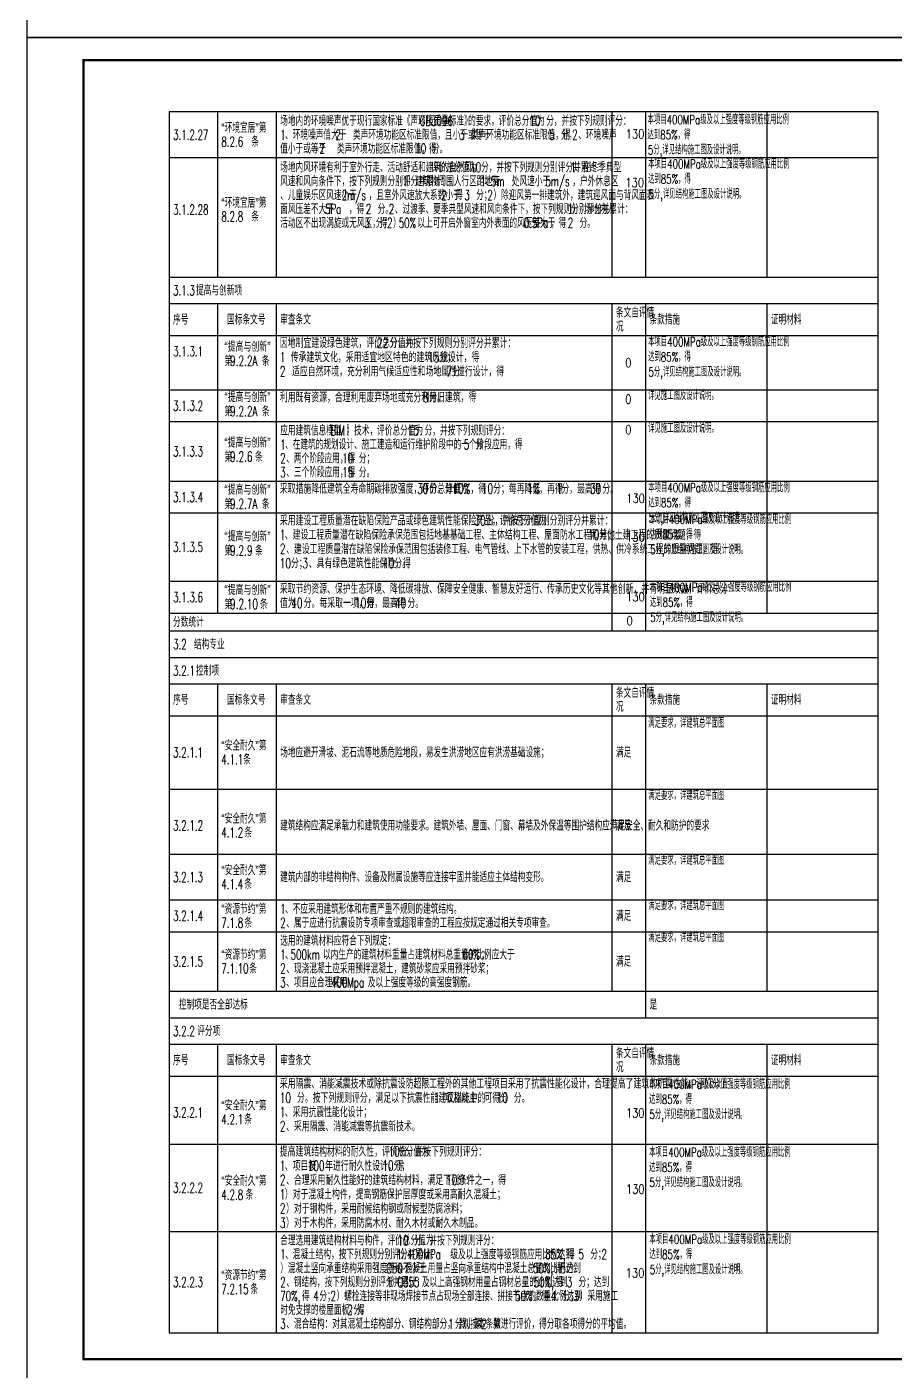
# Model space of a CAD drawing. Extents: x 12902 to 139002, y 7705 to 185905.
# Drawn here: x 12902 to 51263, y 67580 to 126980 of the extents above; entities that cross this region are included whole.
import ezdxf

# ---------------------------------------------------------------- set-up
doc = ezdxf.new("R2010")
doc.units = 0
doc.header["$LTSCALE"] = 1000
for name, color, linetype in [('A-Tab(建筑表格)', 7, 'Continuous'), ('A-Text(建筑文字)', 33, 'Continuous'), ('PUB_TITLE', 4, 'Continuous')]:
    doc.layers.add(name, color=color, linetype=linetype)
doc.styles.add('LJ_TXT', font='SIMPLEX', dxfattribs={"width": 0.8, "bigfont": 'GBCBIG'})

# ---------------------------------------------------------------- blocks, each defined once
blk = doc.blocks.new('AutoBlock_20250323_95', base_point=(39360, 122049))
at = {"color": 1, "style": 'LJ_TXT', "width": 0.8}
blk.add_attdef('3.1.2.27', (39360, 122049), '', height=400, dxfattribs=at)
blk = doc.blocks.new('AutoBlock_20250323_96', base_point=(40341, 122678))
at = {"color": 1, "style": 'LJ_TXT', "width": 0.7}
for tag, p in [('3.1.2.27措施_001', (40325, 122678)), ('3.1.2.27措施_002', (40325, 122012)), ('3.1.2.27措施_003', (40341, 121345))]:
    blk.add_attdef(tag, p, '', height=400, dxfattribs=at)
blk = doc.blocks.new('AutoBlock_20250323_97', base_point=(40366, 120721))
at = {"color": 1, "style": 'LJ_TXT', "width": 0.7}
for tag, p in [('3.1.2.28措施_001', (40351, 120721)), ('3.1.2.28措施_002', (40351, 120055)), ('3.1.2.28措施_003', (40366, 119388))]:
    blk.add_attdef(tag, p, '', height=400, dxfattribs=at)
blk = doc.blocks.new('AutoBlock_20250323_98', base_point=(39348, 119894))
at = {"color": 1, "style": 'LJ_TXT', "width": 0.8}
blk.add_attdef('3.1.2.28', (39348, 119894), '', height=400, dxfattribs=at)
blk = doc.blocks.new('AutoBlock_20250323_99', base_point=(40366, 112862))
at = {"color": 1, "style": 'LJ_TXT', "width": 0.7}
for tag, p in [('3.1.3.1措施_001', (40351, 112862)), ('3.1.3.1措施_002', (40351, 112195)), ('3.1.3.1措施_003', (40366, 111528))]:
    blk.add_attdef(tag, p, '', height=400, dxfattribs=at)
blk = doc.blocks.new('AutoBlock_20250323_100', base_point=(39384, 105947))
at = {"color": 1, "style": 'LJ_TXT', "width": 0.8}
blk.add_attdef('3.1.3.4', (39384, 105947), '', height=400, dxfattribs=at)
blk = doc.blocks.new('AutoBlock_20250323_101', base_point=(39380, 104243))
at = {"color": 1, "style": 'LJ_TXT', "width": 0.8}
blk.add_attdef('3.1.3.5', (39380, 104243), '', height=400, dxfattribs=at)
blk = doc.blocks.new('AutoBlock_20250323_102', base_point=(40373, 106417))
at = {"color": 1, "style": 'LJ_TXT', "width": 0.7}
for tag, p in [('3.1.3.4措施_001', (40357, 106417)), ('3.1.3.4措施_002', (40357, 105751)), ('3.1.3.4措施_003', (40373, 105084))]:
    blk.add_attdef(tag, p, '', height=400, dxfattribs=at)
blk = doc.blocks.new('AutoBlock_20250323_103', base_point=(40439, 105015))
at = {"color": 1, "style": 'LJ_TXT', "width": 0.7}
for tag, p in [('3.1.3.5措施_001', (40423, 105015)), ('3.1.3.5措施_002', (40423, 104348)), ('3.1.3.5措施_003', (40439, 103682))]:
    blk.add_attdef(tag, p, '', height=400, dxfattribs=at)
blk = doc.blocks.new('AutoBlock_20250323_104', base_point=(40445, 102019))
at = {"color": 1, "style": 'LJ_TXT', "width": 0.7}
for tag, p in [('3.1.3.6措施_001', (40430, 102019)), ('3.1.3.6措施_002', (40430, 101352)), ('3.1.3.6措施_003', (40445, 100686))]:
    blk.add_attdef(tag, p, '', height=400, dxfattribs=at)
blk = doc.blocks.new('AutoBlock_20250323_105', base_point=(39340, 110329))
at = {"color": 1, "style": 'LJ_TXT', "width": 0.8}
blk.add_attdef('3.1.3.2', (39340, 110329), '', height=400, dxfattribs=at)
blk = doc.blocks.new('AutoBlock_20250323_106', base_point=(40366, 110497))
at = {"color": 1, "style": 'LJ_TXT', "width": 0.7}
blk.add_attdef('3.1.3.2措施_001', (40351, 110497), '', height=400, dxfattribs=at)
blk = doc.blocks.new('AutoBlock_20250323_107', base_point=(39340, 108978))
at = {"color": 1, "style": 'LJ_TXT', "width": 0.8}
blk.add_attdef('3.1.3.3', (39340, 108978), '', height=400, dxfattribs=at)
blk = doc.blocks.new('AutoBlock_20250323_108', base_point=(40366, 109046))
at = {"color": 1, "style": 'LJ_TXT', "width": 0.7}
blk.add_attdef('3.1.3.3措施_001', (40351, 109046), '', height=400, dxfattribs=at)
blk = doc.blocks.new('AutoBlock_20250323_109', base_point=(39380, 101597))
at = {"color": 1, "style": 'LJ_TXT', "width": 0.8}
blk.add_attdef('3.1.3.6', (39380, 101597), '', height=400, dxfattribs=at)
blk = doc.blocks.new('AutoBlock_20250323_110', base_point=(39395, 100540))
at = {"color": 1, "style": 'LJ_TXT', "width": 0.8}
blk.add_attdef('建筑总分', (39395, 100540), '', height=400, dxfattribs=at)
blk = doc.blocks.new('AutoBlock_20250323_111', base_point=(39340, 111938))
at = {"color": 1, "style": 'LJ_TXT', "width": 0.8}
blk.add_attdef('3.1.3.1', (39340, 111938), '', height=400, dxfattribs=at)
blk = doc.blocks.new('AutoBlock_20250323_112', base_point=(40366, 96011))
at = {"color": 1, "style": 'LJ_TXT', "width": 0.7}
blk.add_attdef('3.2.1.1措施_001', (40357, 96011), '', height=400, dxfattribs=at)
blk = doc.blocks.new('AutoBlock_20250323_113', base_point=(40366, 92820))
at = {"color": 1, "style": 'LJ_TXT', "width": 0.7}
blk.add_attdef('3.2.1.2措施_001', (40357, 92820), '', height=400, dxfattribs=at)
blk = doc.blocks.new('AutoBlock_20250323_114', base_point=(40366, 89957))
at = {"color": 1, "style": 'LJ_TXT', "width": 0.7}
blk.add_attdef('3.2.1.3措施_001', (40357, 89957), '', height=400, dxfattribs=at)
blk = doc.blocks.new('AutoBlock_20250323_115', base_point=(40366, 87949))
at = {"color": 1, "style": 'LJ_TXT', "width": 0.7}
blk.add_attdef('3.2.1.4措施_001', (40357, 87949), '', height=400, dxfattribs=at)
blk = doc.blocks.new('AutoBlock_20250323_116', base_point=(40366, 86545))
at = {"color": 1, "style": 'LJ_TXT', "width": 0.7}
blk.add_attdef('3.2.1.5措施_001', (40357, 86545), '', height=400, dxfattribs=at)
blk = doc.blocks.new('AutoBlock_20250323_117', base_point=(39370, 75420))
at = {"color": 1, "style": 'LJ_TXT', "width": 0.8}
blk.add_attdef('3.2.2.2', (39370, 75420), '', height=400, dxfattribs=at)
blk = doc.blocks.new('AutoBlock_20250323_118', base_point=(40412, 77050))
at = {"color": 1, "style": 'LJ_TXT', "width": 0.7}
for tag, p in [('3.2.2.2措施_001', (40397, 77050)), ('3.2.2.2措施_002', (40397, 76384)), ('3.2.2.2措施_003', (40412, 75717))]:
    blk.add_attdef(tag, p, '', height=400, dxfattribs=at)
blk = doc.blocks.new('AutoBlock_20250323_119', base_point=(39363, 71711))
at = {"color": 1, "style": 'LJ_TXT', "width": 0.8}
blk.add_attdef('3.2.2.3', (39363, 71711), '', height=400, dxfattribs=at)
blk = doc.blocks.new('AutoBlock_20250323_120', base_point=(40424, 73200))
at = {"color": 1, "style": 'LJ_TXT', "width": 0.7}
for tag, p in [('3.2.2.3措施_001', (40409, 73200)), ('3.2.2.3措施_002', (40409, 72533)), ('3.2.2.3措施_003', (40424, 71867))]:
    blk.add_attdef(tag, p, '', height=400, dxfattribs=at)
blk = doc.blocks.new('AutoBlock_20250323_121', base_point=(39370, 78785))
at = {"color": 1, "style": 'LJ_TXT', "width": 0.8}
blk.add_attdef('3.2.2.1', (39370, 78785), '', height=400, dxfattribs=at)
blk = doc.blocks.new('AutoBlock_20250323_122', base_point=(40412, 80055))
at = {"color": 1, "style": 'LJ_TXT', "width": 0.7}
for tag, p in [('3.2.2.1措施_001', (40397, 80055)), ('3.2.2.1措施_002', (40397, 79388)), ('3.2.2.1措施_003', (40412, 78721))]:
    blk.add_attdef(tag, p, '', height=400, dxfattribs=at)

msp = doc.modelspace()

# ---------------------------------------------------------------- linework, layer by layer
at = {"layer": 'A-Tab(建筑表格)'}
for points in [[(50513, 69275), (50513, 123224), (19186, 123224), (19186, 69275)], [(21319, 123224), (21319, 115920)], [(23919, 123224), (23919, 115920)], [(38752, 123224), (38752, 115920)], [(40234, 123224), (40234, 115920)], [(45595, 123224), (45595, 115920)], [(19186, 121205), (50513, 121205)], [(19186, 115920), (50513, 115920)], [(19186, 114750), (50513, 114750)], [(21319, 114750), (21319, 101077)], [(23919, 114750), (23919, 101077)], [(38752, 114750), (38752, 100287)], [(40234, 114750), (40234, 100287)], [(45595, 114750), (45595, 101077)], [(19186, 113346), (50513, 113346)], [(19186, 110941), (50513, 110941)], [(19186, 109537), (50513, 109537)], [(19186, 106904), (50513, 106904)], [(19186, 105500), (50513, 105500)], [(19186, 102481), (50513, 102481)], [(19186, 101077), (50513, 101077)], [(19186, 100287), (50513, 100287)], [(19186, 99116), (50513, 99116)], [(19186, 97946), (50513, 97946)], [(21319, 97946), (21319, 84362)], [(23919, 97946), (23919, 84362)], [(38752, 97946), (38752, 84362)], [(40234, 97946), (40234, 83192)], [(45595, 97946), (45595, 84362)], [(19186, 96542), (50513, 96542)], [(19186, 93294), (50513, 93294)], [(19186, 90418), (50513, 90418)], [(19186, 88399), (50513, 88399)], [(19186, 86995), (50513, 86995)], [(19186, 84362), (50513, 84362)], [(19186, 83192), (50513, 83192)], [(19186, 82021), (50513, 82021)], [(21319, 82021), (21319, 69275)], [(23919, 82021), (23919, 69275)], [(38752, 82021), (38752, 69275)], [(40234, 82021), (40234, 69275)], [(45595, 82021), (45595, 69275)], [(19186, 80617), (50513, 80617)], [(19186, 77613), (50513, 77613)], [(19186, 73751), (50513, 73751)], [(19186, 69275), (50513, 69275)]]:
    msp.add_lwpolyline(points, dxfattribs=at)
at = {"layer": 'PUB_TITLE'}
for points in [[(12902, 126505), (139002, 126505), (139002, 185905), (12902, 185905)], [(12902, 67105), (139002, 67105), (139002, 126505), (12902, 126505)]]:
    msp.add_lwpolyline(points, close=True, dxfattribs=at)
at = {"layer": 'PUB_TITLE', "const_width": 100}
msp.add_lwpolyline([(15402, 68105), (138002, 68105), (138002, 125505), (15402, 125505)], close=True, dxfattribs=at)

# ---------------------------------------------------------------- block references
at = {"color": 1}
for name, p, values in [('AutoBlock_20250323_96', (40341, 122678), {'3.1.2.27措施_001': '本项目400MPa级及以上强度等级钢筋应用比例', '3.1.2.27措施_002': '达到85%%%，得', '3.1.2.27措施_003': '5分,详见结构施工图及设计说明。'}), ('AutoBlock_20250323_95', (39360, 122049), {'3.1.2.27': '130'}), ('AutoBlock_20250323_97', (40366, 120721), {'3.1.2.28措施_001': '本项目400MPa级及以上强度等级钢筋应用比例', '3.1.2.28措施_002': '达到85%%%，得', '3.1.2.28措施_003': '5分,详见结构施工图及设计说明。'}), ('AutoBlock_20250323_98', (39348, 119894), {'3.1.2.28': '130'}), ('AutoBlock_20250323_99', (40366, 112862), {'3.1.3.1措施_001': '本项目400MPa级及以上强度等级钢筋应用比例', '3.1.3.1措施_002': '达到85%%%，得', '3.1.3.1措施_003': '5分,详见结构施工图及设计说明。'}), ('AutoBlock_20250323_111', (39340, 111938), {'3.1.3.1': '0'}), ('AutoBlock_20250323_105', (39340, 110329), {'3.1.3.2': '0'}), ('AutoBlock_20250323_106', (40366, 110497), {'3.1.3.2措施_001': '详见施工图及设计说明。'}), ('AutoBlock_20250323_107', (39340, 108978), {'3.1.3.3': '0'}), ('AutoBlock_20250323_108', (40366, 109046), {'3.1.3.3措施_001': '详见施工图及设计说明。'}), ('AutoBlock_20250323_100', (39384, 105947), {'3.1.3.4': '130'}), ('AutoBlock_20250323_102', (40373, 106417), {'3.1.3.4措施_001': '本项目400MPa级及以上强度等级钢筋应用比例', '3.1.3.4措施_002': '达到85%%%，得', '3.1.3.4措施_003': '5分,详见结构施工图及设计说明。'}), ('AutoBlock_20250323_103', (40439, 105015), {'3.1.3.5措施_001': '本项目400MPa级及以上强度等级钢筋应用比例', '3.1.3.5措施_002': '达到85%%%，得', '3.1.3.5措施_003': '5分,详见结构施工图及设计说明。'}), ('AutoBlock_20250323_101', (39380, 104243), {'3.1.3.5': '130'}), ('AutoBlock_20250323_104', (40445, 102019), {'3.1.3.6措施_001': '本项目400MPa级及以上强度等级钢筋应用比例', '3.1.3.6措施_002': '达到85%%%，得', '3.1.3.6措施_003': '5分,详见结构施工图及设计说明。'}), ('AutoBlock_20250323_109', (39380, 101597), {'3.1.3.6': '130'}), ('AutoBlock_20250323_110', (39395, 100540), {'建筑总分': '0'}), ('AutoBlock_20250323_112', (40366, 96011), {'3.2.1.1措施_001': '满足要求，详建筑总平面图'}), ('AutoBlock_20250323_113', (40366, 92820), {'3.2.1.2措施_001': '满足要求，详建筑总平面图'}), ('AutoBlock_20250323_114', (40366, 89957), {'3.2.1.3措施_001': '满足要求，详建筑总平面图'}), ('AutoBlock_20250323_115', (40366, 87949), {'3.2.1.4措施_001': '满足要求，详建筑总平面图'}), ('AutoBlock_20250323_116', (40366, 86545), {'3.2.1.5措施_001': '满足要求，详建筑总平面图'}), ('AutoBlock_20250323_122', (40412, 80055), {'3.2.2.1措施_001': '本项目400MPa级及以上强度等级钢筋应用比例', '3.2.2.1措施_002': '达到85%%%，得', '3.2.2.1措施_003': '5分,详见结构施工图及设计说明。'}), ('AutoBlock_20250323_121', (39370, 78785), {'3.2.2.1': '130'}), ('AutoBlock_20250323_118', (40412, 77050), {'3.2.2.2措施_001': '本项目400MPa级及以上强度等级钢筋应用比例', '3.2.2.2措施_002': '达到85%%%，得', '3.2.2.2措施_003': '5分,详见结构施工图及设计说明。'}), ('AutoBlock_20250323_117', (39370, 75420), {'3.2.2.2': '130'}), ('AutoBlock_20250323_120', (40424, 73200), {'3.2.2.3措施_001': '本项目400MPa级及以上强度等级钢筋应用比例', '3.2.2.3措施_002': '达到85%%%，得', '3.2.2.3措施_003': '5分,详见结构施工图及设计说明。'}), ('AutoBlock_20250323_119', (39363, 71711), {'3.2.2.3': '130'})]:
    msp.add_blockref(name, p, dxfattribs=at).add_auto_attribs(values)

# ---------------------------------------------------------------- texts
at = {"layer": 'A-Tab(建筑表格)', "style": 'LJ_TXT'}
for s, height, width, p in [('场地内的环境噪声优于现行国家标准《声环境质量标准》', 423.28, 0.8, (24095, 122609)), ('GB3096', 438.8, 0.64, (30257, 122609)), ('的要求，评价总分值为', 423.3, 0.8, (32397, 122609)), ('10', 438.8, 0.64, (35116, 122609)), ('分，并按下列规则评分：', 423.28, 0.8, (35852, 122609)), ('3.1.2.27', 438.8, 0.64, (19361, 121995)), ('“环境宜居”第', 423.3, 0.8, (21495, 122302)), ('1', 439, 0.64, (24095, 121995)), ('、环境噪声值大于', 423.3, 0.8, (24309, 121995)), ('2', 439, 0.64, (26535, 121995)), ('类声环境功能区标准限值，且小于或等于', 423.28, 0.8, (27310, 121995)), ('3', 439, 0.64, (32002, 121995)), ('类声环境功能区标准限值，得', 423.28, 0.8, (32523, 121995)), ('5', 439, 0.64, (35982, 121995)), ('分。', 423.3, 0.8, (36503, 121995)), ('2', 439, 0.64, (36996, 121995)), ('、环境噪声', 423.3, 0.8, (37264, 121995)), ('8.2.6', 438.8, 0.64, (21495, 121688)), ('条', 423, 0.8, (22819, 121688)), ('值小于或等于', 423.3, 0.8, (24095, 121381)), ('2', 439, 0.64, (25828, 121381)), ('类声环境功能区标准限值，得', 423.28, 0.8, (26603, 121381)), ('10', 438.8, 0.64, (30062, 121381)), ('分。', 423.3, 0.8, (30798, 121381)), ('场地内风环境有利于室外行走、活动舒适和建筑的自然风，', 423.28, 0.8, (24095, 120555)), ('评价总分值为', 423.3, 0.8, (30758, 120555)), ('10', 438.8, 0.64, (32491, 120555)), ('分，并按下列规则分别评分并累计：', 423.28, 0.8, (32972, 120555)), ('1', 439, 0.64, (36916, 120555)), ('、在冬季典型', 423.3, 0.8, (37130, 120555)), ('风速和风向条件下，按下列规则分别评分并累计：', 423.28, 0.8, (24095, 119941)), ('1', 439, 0.64, (29518, 119941)), ('）建筑物周围人行区距地高', 423.28, 0.8, (29732, 119941)), ('1', 439, 0.64, (32944, 119941)), ('、', 423, 0.8, (33158, 119941)), ('5m', 438.8, 0.64, (33404, 119941)), ('处风速小于', 423.3, 0.8, (34327, 119941)), ('5m/s', 438.8, 0.64, (35814, 119941)), ('，户外休息区', 423.3, 0.8, (37004, 119941)), ('“环境宜居”第', 423.3, 0.8, (21495, 118992)), ('、儿童娱乐区风速小于', 423.3, 0.8, (24095, 119326)), ('2m/s', 438.8, 0.64, (26814, 119326)), ('，且室外风速放大系数小于', 423.28, 0.8, (28004, 119326)), ('2', 439, 0.64, (31216, 119326)), ('，得', 423.3, 0.8, (31484, 119326)), ('3', 439, 0.64, (32231, 119326)), ('分；', 423.3, 0.8, (32752, 119326)), ('2', 439, 0.64, (33245, 119326)), ('）除迎风第一排建筑外，建筑迎风面与背风面表', 423.28, 0.8, (33513, 119326)), ('3.1.2.28', 438.8, 0.64, (19361, 118685)), ('8.2.8', 438.8, 0.64, (21495, 118378)), ('条', 423, 0.8, (22819, 118378)), ('面风压差不大于', 423.3, 0.8, (24095, 118712)), ('5Pa', 438.8, 0.64, (26074, 118712)), ('，得', 423.3, 0.8, (27131, 118712)), ('2', 439, 0.64, (27878, 118712)), ('分。', 423.3, 0.8, (28400, 118712)), ('2', 439, 0.64, (28893, 118712)), ('、过渡季、夏季典型风速和风向条件下，按下列规则分别评分并累计：', 423.28, 0.8, (29160, 118712)), ('1', 439, 0.64, (36802, 118712)), ('）', 423, 0.8, (37016, 118712)), ('场地内人', 423.3, 0.8, (37516, 118712)), ('活动区不出现涡旋或无风区，得', 423.28, 0.8, (24095, 118097)), ('3', 439, 0.64, (27800, 118097)), ('分；', 423.3, 0.8, (28321, 118097)), ('2', 439, 0.64, (28814, 118097)), ('）', 423, 0.8, (29082, 118097)), ('50%', 438.8, 0.64, (29328, 118097)), ('以上可开启外窗室内外表面的风压差大于', 423.28, 0.8, (30158, 118097)), ('0.5Pa', 438.8, 0.64, (34849, 118097)), ('，得', 423.3, 0.8, (36052, 118097)), ('2', 439, 0.64, (36799, 118097)), ('分。', 423.3, 0.8, (37321, 118097)), ('3.1.3', 438.8, 0.64, (19361, 115116)), ('提高与创新项', 423.3, 0.8, (20378, 115116)), ('序号', 423.3, 0.8, (19361, 113828)), ('国标条文号', 423.3, 0.8, (21749, 113828)), ('审查条文', 423.3, 0.8, (24095, 113828)), ('条文自评情', 423.3, 0.8, (38928, 114135)), ('条款措施', 423.3, 0.8, (40410, 113828)), ('证明材料', 423.3, 0.8, (45770, 113828)), ('况', 423, 0.8, (38928, 113521)), ('3.1.3.1', 438.8, 0.64, (19361, 112424)), ('3.1.3.2', 438.8, 0.64, (19361, 110020)), ('应用建筑信息模型（', 423.3, 0.8, (24095, 108923)), ('BIM', 438.8, 0.64, (26313, 108923)), ('）技术，评价总分值为', 423.3, 0.8, (27022, 108923)), ('15', 438.8, 0.64, (29741, 108923)), ('分，并按下列规则评分：', 423.28, 0.8, (30477, 108923)), ('1', 439, 0.64, (24095, 108308)), ('、在建筑的规划设计、施工建造和运行维护阶段中的一个阶段应用，得', 423.28, 0.8, (24309, 108308)), ('5', 439, 0.64, (32204, 108308)), ('分；', 423.3, 0.8, (32726, 108308)), ('3.1.3.3', 438.8, 0.64, (19361, 108001)), ('2', 439, 0.64, (24095, 107694)), ('、两个阶段应用，得', 423.3, 0.8, (24362, 107694)), ('10', 438.8, 0.64, (26835, 107694)), ('分；', 423.3, 0.8, (27570, 107694)), ('3', 439, 0.64, (24095, 107079)), ('、三个阶段应用，得', 423.3, 0.8, (24362, 107079)), ('15', 438.8, 0.64, (26835, 107079)), ('分。', 423.3, 0.8, (27570, 107079)), ('3.1.3.4', 438.8, 0.64, (19361, 105982)), ('3.1.3.5', 438.8, 0.64, (19361, 103777)), ('3.1.3.6', 438.8, 0.64, (19361, 101559)), ('分数统计', 423.3, 0.8, (19361, 100462)), ('3.2', 438.8, 0.64, (19361, 99482)), ('结构专业', 423.3, 0.8, (20284, 99482)), ('3.2.1', 438.8, 0.64, (19361, 98312)), ('控制项', 423.3, 0.8, (20378, 98312)), ('序号', 423.3, 0.8, (19361, 97025)), ('国标条文号', 423.3, 0.8, (21749, 97025)), ('审查条文', 423.3, 0.8, (24095, 97025)), ('条文自评情', 423.3, 0.8, (38928, 97332)), ('条款措施', 423.3, 0.8, (40410, 97025)), ('证明材料', 423.3, 0.8, (45770, 97025)), ('况', 423, 0.8, (38928, 96717)), ('3.2.1.1', 438.8, 0.64, (19361, 94699)), ('“安全耐久”第', 423.3, 0.8, (21495, 95006)), ('场地应避开滑坡、泥石流等地质危险地段，易发生洪涝地区应有洪涝基础设施；', 423.28, 0.8, (24095, 94699)), ('满足', 423.3, 0.8, (38928, 94699)), ('4.1.1', 438.8, 0.64, (21495, 94391)), ('条', 423, 0.8, (22458, 94391)), ('“安全耐久”第', 423.3, 0.8, (21495, 91776)), ('3.2.1.2', 438.8, 0.64, (19361, 91469)), ('4.1.2', 438.8, 0.64, (21495, 91161)), ('条', 423, 0.8, (22511, 91161)), ('建筑结构应满足承载力和建筑使用功能要求。建筑外墙、屋面、门窗、幕墙及外保温等围护结构应满足安全、耐久和防护的要求', 423.28, 0.8, (24095, 91469)), ('满足', 423.3, 0.8, (38928, 91469)), ('“安全耐久”第', 423.3, 0.8, (21495, 89497)), ('3.2.1.3', 438.8, 0.64, (19361, 89189)), ('4.1.4', 438.8, 0.64, (21495, 88882)), ('条', 423, 0.8, (22511, 88882)), ('建筑内部的非结构构件、设备及附属设施等应连接牢固并能适应主体结构变形。', 423.28, 0.8, (24095, 89189)), ('满足', 423.3, 0.8, (38928, 89189)), ('3.2.1.4', 438.8, 0.64, (19361, 87478)), ('“资源节约”第', 423.3, 0.8, (21495, 87785)), ('1', 439, 0.64, (24095, 87785)), ('、不应采用建筑形体和布置严重不规则的建筑结构。', 423.28, 0.8, (24309, 87785)), ('满足', 423.3, 0.8, (38928, 87478)), ('7.1.8', 438.8, 0.64, (21495, 87171)), ('条', 423, 0.8, (22511, 87171)), ('2', 439, 0.64, (24095, 87171)), ('、属于应进行抗震设防专项审查或超限审查的工程应按规定通过相关专项审查。', 423.28, 0.8, (24362, 87171)), ('选用的建筑材料应符合下列规定：', 423.28, 0.8, (24095, 86381)), ('“资源节约”第', 423.3, 0.8, (21495, 85766)), ('1', 439, 0.64, (24095, 85766)), ('500km', 438.8, 0.64, (24555, 85766)), ('以内生产的建筑材料重量占建筑材料总重量的比例应大于', 423.28, 0.8, (25986, 85766)), ('60%', 438.8, 0.64, (32149, 85766)), ('；', 423, 0.8, (32978, 85766)), ('3.2.1.5', 438.8, 0.64, (19361, 85459)), ('7.1.10', 438.8, 0.64, (21495, 85152)), ('条', 423, 0.8, (22725, 85152)), ('2', 439, 0.64, (24095, 85152)), ('、', 423, 0.8, (24309, 85766)), ('、现浇混凝土应采用预拌混凝土，建筑砂浆应采用预拌砂浆；', 423.28, 0.8, (24362, 85152)), ('满足', 423.3, 0.8, (38928, 85459)), ('3', 439, 0.64, (24095, 84538)), ('、项目应合理采用', 423.3, 0.8, (24362, 84538)), ('400Mpa', 438.8, 0.64, (26334, 84538)), ('及以上强度等级的高强度钢筋。', 423.28, 0.8, (27966, 84538)), ('控制项是否全部达标', 423.3, 0.8, (19616, 83557)), ('是', 423, 0.8, (40410, 83557)), ('3.2.2', 438.8, 0.64, (19361, 82387)), ('评分项', 423.3, 0.8, (20431, 82387)), ('序号', 423.3, 0.8, (19361, 81100)), ('国标条文号', 423.3, 0.8, (21749, 81100)), ('审查条文', 423.3, 0.8, (24095, 81100)), ('条文自评情', 423.3, 0.8, (38928, 81407)), ('条款措施', 423.3, 0.8, (40410, 81100)), ('证明材料', 423.3, 0.8, (45770, 81100)), ('况', 423, 0.8, (38928, 80793)), ('3.2.2.1', 438.8, 0.64, (19361, 78792)), ('“安全耐久”第', 423.3, 0.8, (21495, 79099)), ('4.2.1', 438.8, 0.64, (21495, 78485)), ('条', 423, 0.8, (22511, 78485)), ('“安全耐久”第', 423.3, 0.8, (21495, 75770)), ('3.2.2.2', 438.8, 0.64, (19361, 75463)), ('4.2.8', 438.8, 0.64, (21495, 75155)), ('条', 423, 0.8, (22565, 75155)), ('合理选用建筑结构材料与构件，评价总分值为', 423.28, 0.8, (24095, 73137)), ('10', 438.8, 0.64, (29279, 73137)), ('分，并按下列规则评分：', 423.28, 0.8, (30014, 73137)), ('1', 439, 0.64, (24095, 72522)), ('、混凝土结构，按下列规则分别评分并累计：', 423.28, 0.8, (24309, 72522)), ('1', 439, 0.64, (29239, 72522)), ('）', 423, 0.8, (29453, 72522)), ('400MPa', 438.8, 0.64, (29699, 72522)), ('级及以上强度等级钢筋应用比例达到', 423.28, 0.8, (31612, 72522)), ('85%,', 438.8, 0.64, (35810, 72522)), ('得', 423, 0.8, (36773, 72522)), ('5', 439, 0.64, (37273, 72522)), ('分；', 423.3, 0.8, (37795, 72522)), ('2', 439, 0.64, (38288, 72522)), ('“资源节约”第', 423.3, 0.8, (21495, 71601)), ('）混凝土竖向承重结构采用强度等级不小于', 423.28, 0.8, (24095, 71908)), ('C50', 438.8, 0.64, (28778, 71908)), ('混凝土用量占竖向承重结构中混凝土总量的比例达到', 423.28, 0.8, (29594, 71908)), ('50%,', 438.8, 0.64, (35263, 71908)), ('得', 423, 0.8, (36226, 71908)), ('5', 439, 0.64, (36473, 71908)), ('分。', 423.3, 0.8, (36740, 71908)), ('3.2.2.3', 438.8, 0.64, (19361, 71293)), ('7.2.15', 438.8, 0.64, (21495, 70986)), ('条', 423, 0.8, (22779, 70986)), ('2', 439, 0.64, (24095, 71293)), ('、钢结构，按下列规则分别评分并累计：', 423.28, 0.8, (24362, 71293)), ('1', 439, 0.64, (28799, 71293)), ('）', 423, 0.8, (29013, 71293)), ('Q355', 438.8, 0.64, (29260, 71293)), ('及以上高强钢材用量占钢材总量的比例达到', 423.28, 0.8, (30356, 71293)), ('50%,', 438.8, 0.64, (35294, 71293)), ('得', 423, 0.8, (36257, 71293)), ('3', 439, 0.64, (36758, 71293)), ('分；达到', 423.3, 0.8, (37279, 71293)), ('70%,', 438.8, 0.64, (24095, 70679)), ('得', 423, 0.8, (25058, 70679)), ('4', 439, 0.64, (25558, 70679)), ('分；', 423.3, 0.8, (25826, 70679)), ('2', 439, 0.64, (26319, 70679)), ('）螺栓连接等非现场焊接节点占现场全部连接、拼接节点的数量比例达到', 423.28, 0.8, (26586, 70679)), ('50%', 438.8, 0.64, (34474, 70679)), ('，得', 423.3, 0.8, (35303, 70679)), ('4', 439, 0.64, (36051, 70679)), ('分；', 423.3, 0.8, (36572, 70679)), ('3', 439, 0.64, (37065, 70679)), ('）采用施工', 423.3, 0.8, (37333, 70679)), ('时免支撑的楼屋面板，得', 423.28, 0.8, (24095, 70065)), ('2', 439, 0.64, (27060, 70065)), ('分。', 423.3, 0.8, (27328, 70065)), ('3', 439, 0.64, (24095, 69450)), ('、混合结构：对其混凝土结构部分、钢结构部分，分别按本条第', 423.28, 0.8, (24362, 69450)), ('1', 439, 0.64, (31518, 69450)), ('款、第', 423.3, 0.8, (31986, 69450)), ('2', 439, 0.64, (32980, 69450)), ('款进行评价，得分取各项得分的平均值。', 423.28, 0.8, (33502, 69450))]:
    msp.add_text(s, height=height, dxfattribs=dict(at, width=width)).set_placement(p)
at = {"layer": 'A-Text(建筑文字)', "style": 'LJ_TXT'}
for s, height, width, p in [('“提高与创新”', 434, 0.8, (21630, 112629)), ('因地制宜建设绿色建筑，评价总分值为', 434.04, 0.8, (24080, 112793)), ('22', 450, 0.64, (28377, 112793)), ('分，并按下列规则分别评分并累计：', 434.04, 0.8, (28925, 112793)), ('第', 434, 0.8, (21630, 111999)), ('9.2.2A', 450, 0.64, (21882, 111999)), ('条', 434, 0.8, (23281, 111999)), ('1', 450, 0.64, (24080, 112163)), ('传承建筑文化，采用适宜地区特色的建筑风貌设计，得', 434.04, 0.8, (24560, 112163)), ('15', 450, 0.64, (30626, 112163)), ('分；', 434, 0.8, (31120, 112163)), ('2', 450, 0.64, (24080, 111533)), ('适应自然环境，充分利用气候适应性和场地属性进行设计，得', 434.04, 0.8, (24615, 111533)), ('7', 450, 0.64, (31439, 111533)), ('分。', 434, 0.8, (31713, 111533)), ('“提高与创新”', 434, 0.8, (21630, 110401)), ('利用既有资源，合理利用废弃场地或充分利用旧建筑，得', 434.04, 0.8, (24080, 110389)), ('8', 450, 0.64, (30399, 110389)), ('分。', 434, 0.8, (30673, 110389)), ('第', 434, 0.8, (21630, 109771)), ('9.2.2A', 450, 0.64, (21882, 109771)), ('条', 434, 0.8, (23281, 109771)), ('“提高与创新”', 434, 0.8, (21630, 108394)), ('第', 434, 0.8, (21630, 107764)), ('9.2.6', 450, 0.64, (21882, 107764)), ('条', 434, 0.8, (22980, 107764)), ('“提高与创新”', 434, 0.8, (21630, 106310)), ('采取措施降低建筑全寿命期碳排放强度，评价总分值为', 434.04, 0.8, (24080, 106351)), ('30', 450, 0.64, (30146, 106351)), ('分。降低', 434, 0.8, (30695, 106351)), ('10%', 450, 0.64, (31706, 106351)), ('，得', 434, 0.8, (32501, 106351)), ('10', 450, 0.64, (33007, 106351)), ('分；每再降低', 434, 0.8, (33500, 106351)), ('1%', 450, 0.64, (35017, 106351)), ('，再得', 434, 0.8, (35538, 106351)), ('1', 450, 0.64, (36296, 106351)), ('分，最高得', 434, 0.8, (36516, 106351)), ('30', 450, 0.64, (37780, 106351)), ('分。', 434, 0.8, (38328, 106351)), ('第', 434, 0.8, (21630, 105680)), ('9.2.7A', 450, 0.64, (21882, 105680)), ('条', 434, 0.8, (23281, 105680)), ('采用建设工程质量潜在缺陷保险产品或绿色建筑性能保险产品，评价总分值为', 434.04, 0.8, (24080, 104947)), ('30', 450, 0.64, (32674, 104947)), ('分，并按下列规则分别评分并累计：', 434.04, 0.8, (33222, 104947)), ('“提高与创新”', 434, 0.8, (21630, 104246)), ('1', 450, 0.64, (24080, 104317)), ('、建设工程质量潜在缺陷保险承保范围包括地基基础工程、主体结构工程、屋面防水工程和其他土建工程的质量问题，得', 434.04, 0.8, (24299, 104317)), ('10', 450, 0.64, (37696, 104317)), ('分；', 434, 0.8, (38189, 104317)), ('第', 434, 0.8, (21630, 103616)), ('9.2.9', 450, 0.64, (21882, 103616)), ('条', 434, 0.8, (22980, 103616)), ('2', 450, 0.64, (24080, 103687)), ('、建设工程质量潜在缺陷保险承保范围包括装修工程、电气管线、上下水管的安装工程，供热、供冷系统工程的质量问题，得', 434.04, 0.8, (24354, 103687)), ('10', 450, 0.64, (24080, 103057)), ('分；', 434, 0.8, (24573, 103057)), ('3', 450, 0.64, (25079, 103057)), ('、具有绿色建筑性能保险，得', 434.04, 0.8, (25353, 103057)), ('10', 450, 0.64, (28639, 103057)), ('分。', 434, 0.8, (29133, 103057)), ('“提高与创新”', 434, 0.8, (21630, 101884)), ('采取节约资源、保护生态环境、降低碳排放、保障安全健康、智慧友好运行、传承历史文化等其他创新，并有明显效益，评价总分', 434.04, 0.8, (24080, 101928)), ('第', 434, 0.8, (21630, 101254)), ('9.2.10', 450, 0.64, (21882, 101254)), ('条', 434, 0.8, (23199, 101254)), ('值为', 434, 0.8, (24080, 101298)), ('40', 450, 0.64, (24585, 101298)), ('分。每采取一项，得', 434, 0.8, (25134, 101298)), ('10', 450, 0.64, (27409, 101298)), ('分，最高得', 434, 0.8, (27902, 101298)), ('40', 450, 0.64, (29166, 101298)), ('分。', 434, 0.8, (29715, 101298)), ('采用隔震、消能减震技术或除抗震设防超限工程外的其他工程项目采用了抗震性能化设计，合理提高了建筑的抗震性能。评价分值', 434.04, 0.8, (24080, 80065)), ('10', 450, 0.64, (24080, 79435)), ('分。按下列规则评分，满足以下抗震性能建议措施中的', 434.04, 0.8, (24834, 79435)), ('1', 450, 0.64, (30900, 79435)), ('项及以上，可得分', 434, 0.8, (31380, 79435)), ('10', 450, 0.64, (33663, 79435)), ('分。', 434, 0.8, (34417, 79435)), ('1', 450, 0.64, (24080, 78805)), ('、采用抗震性能化设计；', 434.04, 0.8, (24299, 78805)), ('2', 450, 0.64, (24080, 78175)), ('、采用隔震、消能减震等抗震新技术。', 434.04, 0.8, (24354, 78175)), ('提高建筑结构材料的耐久性，评价总分值为', 434.04, 0.8, (24080, 77060)), ('10', 450, 0.64, (28882, 77060)), ('分，并按下列规则评分：', 434.04, 0.8, (29376, 77060)), ('1', 450, 0.64, (24080, 76430)), ('、项目按', 434, 0.8, (24299, 76430)), ('100', 450, 0.64, (25310, 76430)), ('年进行耐久性设计，得', 434, 0.8, (26078, 76430)), ('10', 450, 0.64, (28606, 76430)), ('分；', 434, 0.8, (29100, 76430)), ('2', 450, 0.64, (24080, 75800)), ('、合理采用耐久性能好的建筑结构材料，满足下列条件之一，得', 434.04, 0.8, (24354, 75800)), ('10', 450, 0.64, (31431, 75800)), ('分：', 434, 0.8, (31925, 75800)), ('1', 450, 0.64, (24080, 75170)), ('）对于混凝土构件，提高钢筋保护层厚度或采用高耐久混凝土；', 434.04, 0.8, (24299, 75170)), ('2', 450, 0.64, (24080, 74540)), ('）对于钢构件，采用耐候结构钢或耐候型防腐涂料；', 434.04, 0.8, (24354, 74540)), ('3', 450, 0.64, (24080, 73910)), ('）对于木构件，采用防腐木材、耐久木材或耐久木制品。', 434.04, 0.8, (24354, 73910))]:
    msp.add_text(s, height=height, dxfattribs=dict(at, width=width)).set_placement(p)

doc.saveas('drawing.dxf')
